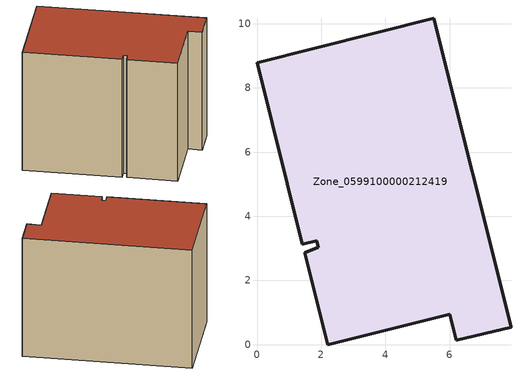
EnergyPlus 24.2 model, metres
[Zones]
Zone_0599100000212419
 floor ground (C_G): 1.92,3.04 1.86,3.24 1.42,3.13 0,8.78 5.51,10.16 7.91,0.55 6.21,0.13 6.01,0.95 2.2,0 1.48,2.87 z0
 wall outside (C_F): 5.51,10.16 0,8.78 1.42,3.13 1.86,3.24 1.92,3.04 1.48,2.87 2.2,0 6.01,0.95 6.21,0.13 7.91,0.55 5.51,10.16 z0:7.73
 roof outside (C_R): 1.86,3.24 1.92,3.04 1.48,2.87 2.2,0 6.01,0.95 6.21,0.13 7.91,0.55 5.51,10.16 0,8.78 1.42,3.13 z7.73
[BUILDING]
Pand.0599100000212419: North Axis=0; Terrain=City; Loads Convergence Tolerance Value=0.04; Temperature Convergence Tolerance Value=0.4; Solar Distribution=FullExterior; Maximum Number of Warmup Days=25; Minimum Number of Warmup Days=1
[Site:Location]
Rotterdam.The.Hague.AP_ZH_NLD Design_Conditions: Latitude=51.96; Longitude=4.45; Time Zone=1; Elevation=-4.5
[SITE:GROUNDTEMPERATURE:BUILDINGSURFACE]
18, 18, 18, 18, 18, 18, 18, 18, 18, 18, 18, 18
[MATERIAL] Thermal Absorptance=0.9; Solar Absorptance=0.7; Visible Absorptance=0.7
Name | Roughness | Thickness | Conductivity | Density | Specific Heat
G.TC.1975-1991 | MediumSmooth | 0.15 | 0.288461 | 540 | 1210
F.TC.1975-1991 | Rough | 0.3 | 0.230769 | 1920 | 840
R.TC.1975-1991 | MediumRough | 0.2 | 0.153846 | 1500 | 1000
[CONSTRUCTION]
C_G: G.TC.1975-1991
C_F: F.TC.1975-1991
C_R: R.TC.1975-1991
[ZONE]
Zone_0599100000212419: Type=1; Multiplier=1; Ceiling Height=Autocalculate; Volume=Autocalculate; Floor Area=autocalculate; Part of Total Floor Area=Yes
[ZONEINFILTRATION:DESIGNFLOWRATE]
Infil_Zone_0599100000212419: Zone or ZoneList or Space or SpaceList=Zone_0599100000212419; Schedule=AlwaysOn; Design Flow Rate Calculation Method=Flow/Area; Flow Rate per Floor Area=0.003; Constant Term Coefficient=1; Temperature Term Coefficient=0; Velocity Term Coefficient=0; Velocity Squared Term Coefficient=0
[HVACTEMPLATE:ZONE:IDEALLOADSAIRSYSTEM]
Zone_0599100000212419: Maximum Heating Supply Air Temperature=50; Minimum Cooling Supply Air Temperature=13; Maximum Heating Supply Air Humidity Ratio=0.0156; Minimum Cooling Supply Air Humidity Ratio=0.0077; Heating Limit=NoLimit; Cooling Limit=NoLimit; Dehumidification Control Type=ConstantSensibleHeatRatio; Cooling Sensible Heat Ratio=0.7; Dehumidification Setpoint=60; Humidification Control Type=None; Humidification Setpoint=30; Outdoor Air Method=None; Outdoor Air Flow Rate per Person=0.00944; Outdoor Air Flow Rate per Zone Floor Area=0; Outdoor Air Flow Rate per Zone=0; Demand Controlled Ventilation Type=None; Outdoor Air Economizer Type=NoEconomizer; Heat Recovery Type=None; Sensible Heat Recovery Effectiveness=0.7; Latent Heat Recovery Effectiveness=0.65
[ZONECONTROL:THERMOSTAT]
ThermostatControl_Zone_0599100000212419: Zone or ZoneList=Zone_0599100000212419; Control Type Schedule=DualSetpointControlType; Control 1=Thermostat_Zone_0599100000212419; Temperature Difference Between Cutout And Setpoint=0
[THERMOSTATSETPOINT:DUALSETPOINT]
Thermostat_Zone_0599100000212419: Heating Setpoint Temperature Schedule=HeatingSetpoint_Zone_0599100000212419; Cooling Setpoint Temperature Schedule=CoolingSetpoint_Zone_0599100000212419
[SCHEDULE:COMPACT]
HeatingSetpoint_Zone_0599100000212419: Through: 12/31, For: AllDays, Until: 24:00, 21
CoolingSetpoint_Zone_0599100000212419: Through: 12/31, For: AllDays, Until: 24:00, 24
DualSetpointControlType: Through: 12/31, For: AllDays, Until: 24:00, 4
AlwaysOn: Through: 12/31, For: AllDays, Until: 24:00, 1
